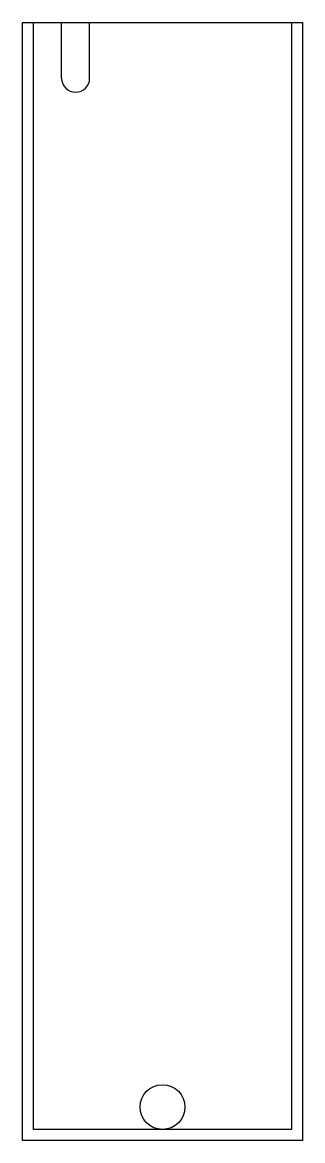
# Model space of a CAD drawing. Header units: millimetres. Extents: x 0 to 100, y 0 to 400.
import ezdxf

# ---------------------------------------------------------------- set-up
doc = ezdxf.new("R2010")
doc.units = ezdxf.units.MM

msp = doc.modelspace()

# ---------------------------------------------------------------- linework, layer by layer
for p, q in [((14, 380), (14, 400)), ((24, 380), (24, 400))]:
    msp.add_line(p, q)
msp.add_lwpolyline([(0, 400), (100, 400), (100, 0), (0, 0)], close=True)
at = {"elevation": 4}
msp.add_lwpolyline([(4, 400), (96, 400), (96, 4), (4, 4)], close=True, dxfattribs=at)
msp.add_circle((50, 12, 4), 8)
msp.add_arc((19, 380), 5, 180, 0)

doc.saveas('drawing.dxf')
